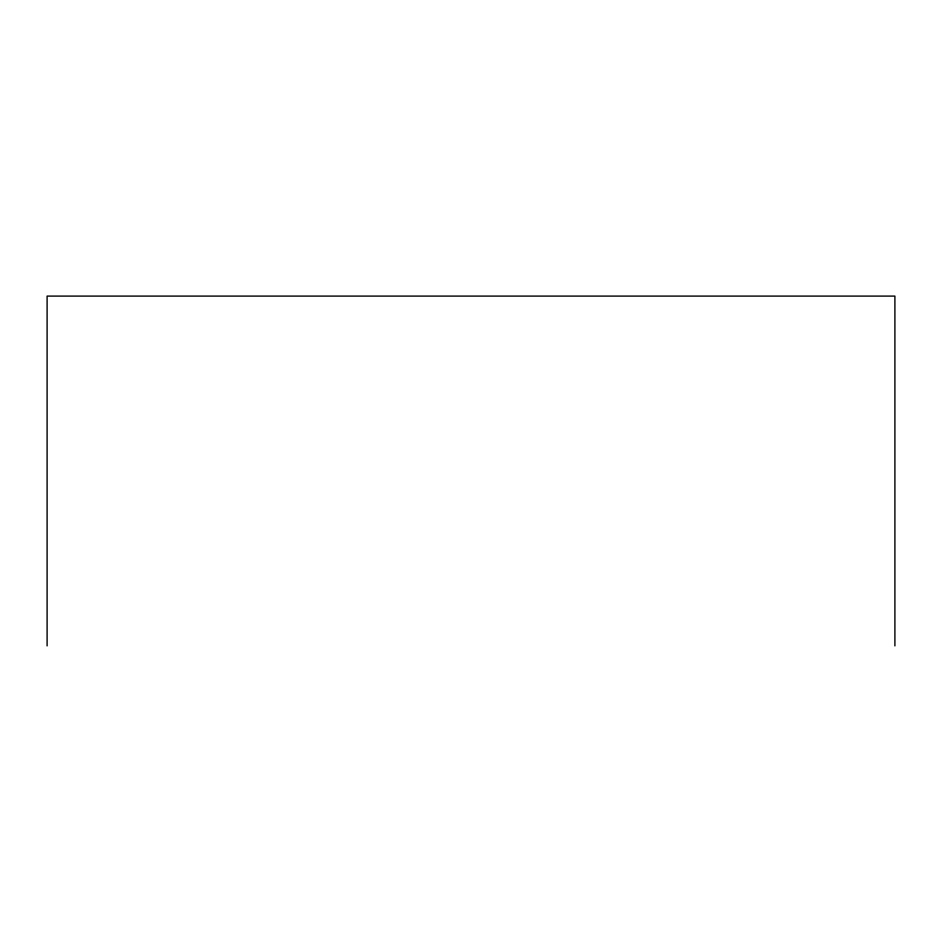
<?xml version="1.0" encoding="UTF-8"?>
<svg xmlns="http://www.w3.org/2000/svg" width="942" height="942" viewBox="0 0 942 942"><rect width="100%" height="100%" fill="white"/><g stroke="black" fill="none" stroke-linecap="round" stroke-linejoin="round"><path stroke-width="1.41" d="M894.9 645.906L894.9 296.094L47.1 296.094L47.1 645.906"/></g></svg>
